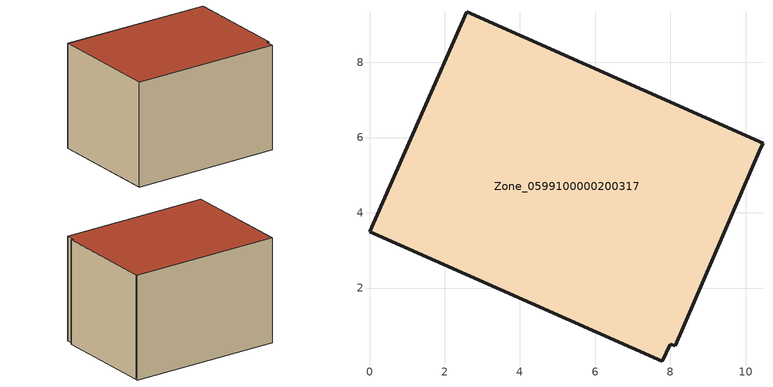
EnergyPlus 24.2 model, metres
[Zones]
Zone_0599100000200317
 floor ground (C_G): 8.12,0.46 8,0.51 7.79,0.06 0,3.49 2.58,9.34 10.46,5.84 10.41,5.72 z0
 wall outside (C_F): 2.58,9.34 0,3.49 7.79,0.06 8,0.51 8.12,0.46 10.41,5.72 10.46,5.84 2.58,9.34 z0:5.92
 roof outside (C_R): 8,0.51 8.12,0.46 10.41,5.72 10.46,5.84 2.58,9.34 0,3.49 7.79,0.06 z5.92
[BUILDING]
Pand.0599100000200317: North Axis=0; Terrain=City; Loads Convergence Tolerance Value=0.04; Temperature Convergence Tolerance Value=0.4; Solar Distribution=FullExterior; Maximum Number of Warmup Days=25; Minimum Number of Warmup Days=1
[Site:Location]
Rotterdam.The.Hague.AP_ZH_NLD Design_Conditions: Latitude=51.96; Longitude=4.45; Time Zone=1; Elevation=-4.5
[SITE:GROUNDTEMPERATURE:BUILDINGSURFACE]
18, 18, 18, 18, 18, 18, 18, 18, 18, 18, 18, 18
[MATERIAL] Thermal Absorptance=0.9; Solar Absorptance=0.7; Visible Absorptance=0.7
Name | Roughness | Thickness | Conductivity | Density | Specific Heat
G.TC.1946-1964 | MediumSmooth | 0.15 | 1 | 540 | 1210
F.TC.1946-1964 | Rough | 0.3 | 0.857143 | 1920 | 840
R.TC.1946-1964 | MediumRough | 0.2 | 0.235294 | 1500 | 1000
[CONSTRUCTION]
C_G: G.TC.1946-1964
C_F: F.TC.1946-1964
C_R: R.TC.1946-1964
[ZONE]
Zone_0599100000200317: Type=1; Multiplier=1; Ceiling Height=Autocalculate; Volume=Autocalculate; Floor Area=autocalculate; Part of Total Floor Area=Yes
[ZONEINFILTRATION:DESIGNFLOWRATE]
Infil_Zone_0599100000200317: Zone or ZoneList or Space or SpaceList=Zone_0599100000200317; Schedule=AlwaysOn; Design Flow Rate Calculation Method=Flow/Area; Flow Rate per Floor Area=0.003; Constant Term Coefficient=1; Temperature Term Coefficient=0; Velocity Term Coefficient=0; Velocity Squared Term Coefficient=0
[HVACTEMPLATE:ZONE:IDEALLOADSAIRSYSTEM]
Zone_0599100000200317: Maximum Heating Supply Air Temperature=50; Minimum Cooling Supply Air Temperature=13; Maximum Heating Supply Air Humidity Ratio=0.0156; Minimum Cooling Supply Air Humidity Ratio=0.0077; Heating Limit=NoLimit; Cooling Limit=NoLimit; Dehumidification Control Type=ConstantSensibleHeatRatio; Cooling Sensible Heat Ratio=0.7; Dehumidification Setpoint=60; Humidification Control Type=None; Humidification Setpoint=30; Outdoor Air Method=None; Outdoor Air Flow Rate per Person=0.00944; Outdoor Air Flow Rate per Zone Floor Area=0; Outdoor Air Flow Rate per Zone=0; Demand Controlled Ventilation Type=None; Outdoor Air Economizer Type=NoEconomizer; Heat Recovery Type=None; Sensible Heat Recovery Effectiveness=0.7; Latent Heat Recovery Effectiveness=0.65
[ZONECONTROL:THERMOSTAT]
ThermostatControl_Zone_0599100000200317: Zone or ZoneList=Zone_0599100000200317; Control Type Schedule=DualSetpointControlType; Control 1=Thermostat_Zone_0599100000200317; Temperature Difference Between Cutout And Setpoint=0
[THERMOSTATSETPOINT:DUALSETPOINT]
Thermostat_Zone_0599100000200317: Heating Setpoint Temperature Schedule=HeatingSetpoint_Zone_0599100000200317; Cooling Setpoint Temperature Schedule=CoolingSetpoint_Zone_0599100000200317
[SCHEDULE:COMPACT]
HeatingSetpoint_Zone_0599100000200317: Through: 12/31, For: AllDays, Until: 24:00, 21
CoolingSetpoint_Zone_0599100000200317: Through: 12/31, For: AllDays, Until: 24:00, 24
DualSetpointControlType: Through: 12/31, For: AllDays, Until: 24:00, 4
AlwaysOn: Through: 12/31, For: AllDays, Until: 24:00, 1
